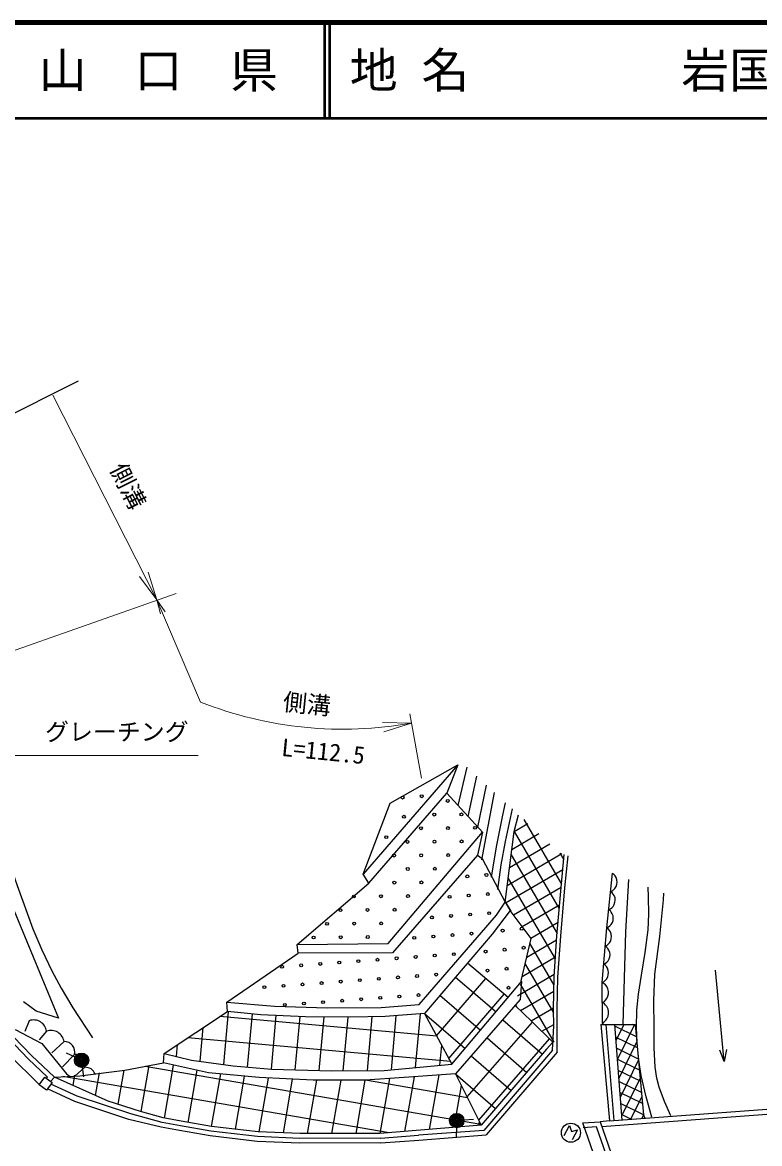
# Model space of a CAD drawing. Units: millimetres, scale not verified. Extents: x 40000 to 680000, y 20000 to 380000.
# Drawn here: x 336172 to 413200, y 262807 to 380000 of the extents above; entities that cross this region are included whole.
import ezdxf
from ezdxf.enums import TextEntityAlignment as Align

# ---------------------------------------------------------------- set-up
doc = ezdxf.new("R2010")
doc.units = ezdxf.units.MM
doc.header["$LTSCALE"] = 1000
doc.linetypes.add('CHAIN', pattern=[18.5, 12, -1.5, 3.5, -1.5])
for name, color, linetype, lineweight in [('M-BGD', 7, 'Continuous', 25), ('M-BGD-EXST', 7, 'Continuous', 25), ('M-BMK', 2, 'CHAIN', 13), ('M-STR-HTXT', 7, 'Continuous', 13), ('M-STR-STR1', 1, 'Continuous', 25), ('M-TTL', 2, 'Continuous', 140), ('M-TTL-LINE', 7, 'Continuous', 50), ('M-TTL-TXT', 7, 'Continuous', 25)]:
    doc.layers.add(name, color=color, linetype=linetype, lineweight=lineweight)
doc.styles.add('ＭＳ ゴシック', font='')
doc.styles.get('ＭＳ ゴシック').set_extended_font_data('MS Gothic')

msp = doc.modelspace()

# ---------------------------------------------------------------- linework, layer by layer
at = {"layer": 'M-BGD'}
for p, q in [((267174, 304907), (342048, 342545)), ((381667, 302393), (371791, 290981)), ((374604, 298375), (381667, 302393)), ((381667, 302393), (380513, 299437)), ((381688, 298156), (382643, 302158)), ((382763, 296984), (383661, 301215)), ((383759, 295898), (384669, 300280)), ((372377, 290037), (380513, 299437)), ((380513, 299437), (384259, 295354)), ((384185, 292449), (385505, 299506)), ((371791, 290981), (374604, 298375)), ((387552, 295422), (388014, 297181)), ((388554, 296681), (392496, 289930)), ((374386, 283712), (384259, 295354)), ((384259, 295354), (383738, 292952)), ((386620, 288037), (387552, 295422)), ((387552, 295422), (389000, 296268)), ((387552, 295422), (392268, 287344)), ((387316, 293547), (390150, 295202)), ((386842, 289797), (392536, 293121)), ((387079, 291672), (391300, 294137)), ((392320, 293205), (392743, 292481)), ((392462, 289580), (392796, 293020)), ((383738, 292952), (374850, 282730)), ((383738, 292952), (384197, 292594)), ((384197, 292594), (386620, 288037)), ((387243, 292976), (392044, 284753)), ((392860, 289543), (393183, 292869)), ((372377, 290037), (371791, 290981)), ((386668, 287958), (392643, 291447)), ((397230, 285367), (397828, 291061)), ((398002, 290902), (397825, 291036)), ((398104, 290777), (398002, 290902)), ((398201, 290614), (398104, 290777)), ((364889, 283624), (372377, 290037)), ((386935, 290530), (391855, 282103)), ((387495, 286704), (392464, 289605)), ((392024, 284514), (392462, 289580)), ((392423, 284483), (392860, 289543)), ((397953, 289341), (398082, 289480)), ((398082, 289480), (398220, 289695)), ((398291, 290375), (398201, 290614)), ((398220, 289695), (398281, 289918)), ((398281, 289918), (398305, 290145)), ((398305, 290145), (398291, 290375)), ((397627, 289146), (397828, 289239)), ((397804, 289013), (397627, 289146)), ((397906, 288887), (397804, 289013)), ((397828, 289239), (397953, 289341)), ((398003, 288724), (397906, 288887)), ((398093, 288486), (398003, 288724)), ((398107, 288255), (398093, 288486)), ((335311, 287129), (339946, 275918)), ((387150, 287164), (385266, 284692)), ((385706, 286687), (386620, 288037)), ((386620, 288037), (387150, 287164)), ((386626, 288083), (387207, 287088)), ((389337, 284247), (387150, 287164)), ((388401, 285496), (392306, 287776)), ((397429, 287256), (397630, 287350)), ((397606, 287123), (397429, 287256)), ((397707, 286998), (397606, 287123)), ((397630, 287350), (397755, 287451)), ((397755, 287451), (397884, 287591)), ((397884, 287591), (398021, 287805)), ((398021, 287805), (398083, 288028)), ((398083, 288028), (398107, 288255)), ((377630, 277331), (385706, 286687)), ((397805, 286835), (397707, 286998)), ((397894, 286596), (397805, 286835)), ((397823, 285916), (397885, 286139)), ((397885, 286139), (397908, 286365)), ((397908, 286365), (397894, 286596)), ((389306, 284288), (392148, 285947)), ((396758, 279660), (397230, 285367)), ((397408, 285211), (397228, 285340)), ((397230, 285367), (397431, 285460)), ((397512, 285088), (397408, 285211)), ((397431, 285460), (397557, 285562)), ((397614, 284927), (397512, 285088)), ((397557, 285562), (397686, 285701)), ((397708, 284690), (397614, 284927)), ((397686, 285701), (397823, 285916)), ((364889, 283624), (374386, 283712)), ((364970, 282703), (364889, 283624)), ((385266, 284692), (378178, 276413)), ((385266, 284692), (385281, 284668)), ((388275, 279810), (389337, 284247)), ((388870, 282296), (391996, 284121)), ((389200, 283675), (391709, 279377)), ((391724, 280235), (392024, 284514)), ((392124, 280218), (392423, 284483)), ((397270, 283545), (397393, 283649)), ((397393, 283649), (397520, 283791)), ((397520, 283791), (397652, 284009)), ((397652, 284009), (397709, 284233)), ((397727, 284460), (397708, 284690)), ((397709, 284233), (397727, 284460)), ((357515, 277600), (364970, 282703)), ((374850, 282730), (364970, 282703)), ((397072, 283447), (397270, 283545)), ((397252, 283317), (397072, 283447)), ((397356, 283194), (397252, 283317)), ((397457, 283034), (397356, 283194)), ((397552, 282797), (397457, 283034)), ((397571, 282567), (397552, 282797)), ((397552, 282339), (397571, 282567)), ((386918, 278081), (382682, 281673)), ((388387, 280277), (391869, 282310)), ((388695, 281565), (391671, 276468)), ((396915, 281553), (397114, 281651)), ((397095, 281424), (396915, 281553)), ((397199, 281301), (397095, 281424)), ((397114, 281651), (397237, 281755)), ((397300, 281140), (397199, 281301)), ((397237, 281755), (397363, 281897)), ((397363, 281897), (397495, 282115)), ((397495, 282115), (397552, 282339)), ((381430, 280211), (385661, 276588)), ((387903, 278258), (391742, 280499)), ((391665, 276846), (391724, 280235)), ((392065, 276847), (392124, 280218)), ((397206, 280004), (397339, 280222)), ((397395, 280903), (397300, 281140)), ((397339, 280222), (397395, 280446)), ((397414, 280673), (397395, 280903)), ((397395, 280446), (397414, 280673)), ((409498, 271373), (408587, 280942)), ((379454, 274060), (384588, 280056)), ((381054, 271110), (388316, 279744)), ((388316, 279744), (388172, 277866)), ((388190, 279455), (391714, 273419)), ((388275, 279810), (388316, 279744)), ((396758, 279660), (396957, 279758)), ((396796, 275438), (396758, 279660)), ((396970, 279514), (396759, 279638)), ((396957, 279758), (397080, 279862)), ((397097, 279389), (396970, 279514)), ((397080, 279862), (397206, 280004)), ((397224, 279222), (397097, 279389)), ((397353, 278972), (397224, 279222)), ((397397, 278720), (397353, 278972)), ((379804, 278312), (384052, 274675)), ((380731, 271707), (386495, 278440)), ((388172, 277866), (381437, 270102)), ((388220, 276706), (391698, 278736)), ((396986, 277666), (397111, 277793)), ((397111, 277793), (397236, 277962)), ((397236, 277962), (397359, 278216)), ((397359, 278216), (397399, 278468)), ((397399, 278468), (397397, 278720)), ((337622, 276639), (336274, 277609)), ((339946, 275918), (337622, 276639)), ((350971, 272238), (357598, 276604)), ((357209, 271072), (357709, 276594)), ((357515, 277600), (362526, 277161)), ((357598, 276604), (357515, 277600)), ((361093, 276272), (357598, 276604)), ((362526, 277161), (368021, 276995)), ((368021, 276995), (373657, 277038)), ((373657, 277038), (377630, 277331)), ((387661, 277246), (387648, 277262)), ((387661, 277246), (387672, 277290)), ((389406, 275559), (387661, 277246)), ((387685, 277345), (387848, 277065)), ((389340, 275623), (391667, 276982)), ((391702, 275098), (391665, 276846)), ((392042, 272365), (392065, 276847)), ((396777, 277538), (396986, 277666)), ((396988, 277414), (396777, 277538)), ((397115, 277289), (396988, 277414)), ((397243, 277122), (397115, 277289)), ((397371, 276872), (397243, 277122)), ((397415, 276620), (397371, 276872)), ((397418, 276368), (397415, 276620)), ((336882, 275647), (336408, 274524)), ((379471, 274028), (356808, 276084)), ((359694, 270802), (360198, 276357)), ((365762, 276070), (361093, 276272)), ((362184, 270576), (362694, 276202)), ((364688, 270508), (365195, 276094)), ((370433, 276008), (365762, 276070)), ((367192, 270441), (367701, 276044)), ((369700, 270418), (370208, 276011)), ((374078, 276079), (370433, 276008)), ((372213, 270444), (372722, 276053)), ((378178, 276413), (374078, 276079)), ((374731, 270531), (375243, 276174)), ((377263, 270763), (377772, 276380)), ((378178, 276413), (382443, 272761)), ((378178, 276413), (381054, 271110)), ((382645, 267682), (389458, 275502)), ((386364, 275757), (390508, 272147)), ((389406, 275559), (391603, 273420)), ((396816, 275437), (396795, 275447)), ((396796, 275438), (397005, 275566)), ((396808, 275248), (396796, 275438)), ((396829, 275425), (396816, 275437)), ((396842, 275410), (396829, 275425)), ((396855, 275387), (396842, 275410)), ((397005, 275566), (397130, 275693)), ((397130, 275693), (397254, 275863)), ((397254, 275863), (397378, 276116)), ((397378, 276116), (397418, 276368)), ((333934, 274620), (336776, 271657)), ((334310, 274951), (337130, 272011)), ((335404, 274726), (338187, 273259)), ((338699, 274556), (337933, 273651)), ((354729, 271409), (355048, 274924)), ((390460, 274540), (391688, 275257)), ((391553, 272562), (391702, 275098)), ((396607, 275247), (400208, 275267)), ((396607, 275247), (397502, 265167)), ((396808, 275248), (396827, 275261)), ((396827, 275261), (396838, 275274)), ((396838, 275274), (396849, 275291)), ((396849, 275291), (396860, 275315)), ((396861, 275363), (396855, 275387)), ((396860, 275315), (396862, 275339)), ((396862, 275339), (396861, 275363)), ((397147, 275250), (397984, 265203)), ((398052, 275255), (398807, 265264)), ((400326, 273979), (398065, 275087)), ((399023, 275261), (398181, 273541)), ((400140, 275267), (398329, 271570)), ((400219, 275145), (399972, 275266)), ((400208, 275267), (401078, 265816)), ((338187, 273259), (340793, 270096)), ((340516, 273464), (339241, 272276)), ((352265, 271919), (352378, 273165)), ((380904, 271388), (353459, 273877)), ((379794, 270995), (379983, 273084)), ((383852, 265262), (391254, 273759)), ((384722, 273872), (388876, 270252)), ((390939, 272691), (391603, 273420)), ((391580, 273456), (391712, 273534)), ((400434, 272813), (398152, 273931)), ((400373, 273470), (398477, 269599)), ((334734, 272114), (337928, 268984)), ((337130, 272011), (339521, 269732)), ((341611, 272121), (340349, 270821)), ((341669, 271843), (340765, 272270)), ((350910, 271236), (350971, 272238)), ((350971, 272238), (353853, 271528)), ((383079, 271987), (387245, 268358)), ((390939, 272691), (384119, 264727)), ((391553, 272562), (384381, 264187)), ((392042, 272365), (384625, 263704)), ((400541, 271647), (398239, 272775)), ((409498, 271373), (409031, 272584)), ((409728, 272651), (409498, 271373)), ((336776, 271657), (338788, 269740)), ((342705, 270779), (341648, 269863)), ((342431, 270778), (342542, 269784)), ((346886, 270478), (350910, 271236)), ((348596, 266143), (349429, 270957)), ((384081, 264804), (348991, 270875)), ((355617, 270204), (350910, 271236)), ((351016, 265467), (351974, 271003)), ((353853, 271528), (358201, 270937)), ((358201, 270937), (362184, 270576)), ((373987, 270463), (381054, 271110)), ((400649, 270481), (398325, 271619)), ((400549, 271557), (398625, 267628)), ((337914, 268964), (338496, 269765)), ((338496, 269765), (339283, 269193)), ((338679, 269631), (338785, 269743)), ((339120, 269311), (339521, 269732)), ((339521, 269732), (342165, 269895)), ((345142, 267248), (339521, 269732)), ((374493, 263925), (340410, 269822)), ((340793, 270096), (341165, 269834)), ((341458, 268876), (341643, 269947)), ((342165, 269895), (346886, 270478)), ((343815, 267835), (344225, 270209)), ((346192, 266911), (346808, 270470)), ((353477, 265024), (354419, 270467)), ((360893, 269710), (355617, 270204)), ((355940, 264598), (356890, 270085)), ((358428, 264310), (359386, 269851)), ((366537, 269424), (360893, 269710)), ((360917, 264031), (361890, 269660)), ((362184, 270576), (368519, 270405)), ((368519, 270405), (373987, 270463)), ((376068, 269722), (371973, 269420)), ((373571, 263849), (374568, 269611)), ((381437, 270102), (376068, 269722)), ((376145, 264063), (377137, 269798)), ((378719, 264277), (379706, 269980)), ((381437, 270102), (385614, 266463)), ((381437, 270102), (384119, 264727)), ((400756, 269315), (398412, 270463)), ((400726, 269643), (398773, 265657)), ((338701, 268392), (337914, 268964)), ((339283, 269193), (338701, 268392)), ((341634, 267206), (338800, 268529)), ((341880, 267777), (339152, 269012)), ((363435, 263923), (364405, 269532)), ((365959, 263848), (366924, 269424)), ((371973, 269420), (366537, 269424)), ((368496, 263846), (369461, 269422)), ((371033, 263845), (371998, 269421)), ((382695, 267580), (372038, 269424)), ((381293, 264492), (382051, 268872)), ((400864, 268148), (398499, 269307)), ((347278, 265309), (341634, 267206)), ((347495, 265901), (341880, 267777)), ((348525, 266164), (345142, 267248)), ((400971, 266982), (398586, 268150)), ((400902, 267730), (399725, 265326)), ((350884, 265491), (348525, 266164)), ((401078, 265816), (398673, 266994)), ((350657, 264516), (347278, 265309)), ((350770, 265004), (347495, 265901)), ((352680, 264655), (350770, 265004)), ((352767, 265147), (350884, 265491)), ((355940, 264598), (352767, 265147)), ((382303, 265278), (383298, 265370)), ((383868, 264706), (383935, 265095)), ((394740, 264961), (396560, 265096)), ((398470, 254208), (394740, 264961)), ((396560, 265096), (400276, 254343)), ((399805, 265339), (398760, 265838)), ((401078, 265816), (400880, 265411)), ((401078, 265816), (401209, 265444)), ((352592, 264163), (350657, 264516)), ((355798, 263608), (352592, 264163)), ((355869, 264103), (352680, 264655)), ((360752, 263538), (355869, 264103)), ((360792, 264037), (355940, 264598)), ((365187, 263848), (360792, 264037)), ((373510, 263844), (365187, 263848)), ((384119, 264727), (373510, 263844)), ((384381, 264187), (377557, 263678)), ((377595, 263179), (384625, 263704)), ((381523, 264459), (381479, 263460)), ((396162, 264565), (394778, 264462)), ((399540, 254790), (396162, 264565)), ((360713, 263039), (355798, 263608)), ((365165, 262848), (360713, 263039)), ((365176, 263348), (360752, 263538)), ((373627, 262883), (365165, 262848)), ((373599, 263382), (365176, 263348)), ((373599, 263382), (377557, 263678)), ((373627, 262883), (377595, 263179))]:
    msp.add_line(p, q, dxfattribs=at)
for points in [[(319917, 331420), (320140, 330865), (320633, 329931), (322230, 327857), (323667, 325791), (324051, 324890), (324341, 323944), (324970, 320547), (325699, 317299), (326465, 314818), (327381, 312205), (330869, 303202), (334170, 293978), (335613, 289773), (337274, 285256), (338203, 283044), (339229, 280881), (340213, 279058), (341446, 277000), (343481, 273850)], [(385172, 290661), (385694, 293820), (386355, 297152), (386656, 298439)], [(385863, 289382), (386212, 291959), (386644, 294397), (387366, 297782)], [(398959, 275260), (399241, 284930), (399529, 290398)], [(401933, 265558), (401344, 267678), (400834, 269938), (400581, 271524), (400402, 273324), (400341, 274930), (400389, 276736), (400553, 278436), (400856, 280417), (401258, 282787), (401554, 285163), (401627, 286784), (401595, 288587), (401547, 289613)], [(403925, 265709), (403272, 267190), (402720, 268691), (402465, 269648), (402281, 270801), (402185, 272801), (402186, 274929), (402167, 277738), (402257, 280527), (402768, 284459), (403166, 288289), (403189, 288973)]]:
    msp.add_lwpolyline(points, dxfattribs=at)
for centre, radius in [((375898, 298969), 150), ((377893, 299113), 150), ((380612, 298619), 150), ((376042, 296974), 150), ((379211, 297192), 150), ((382039, 297218), 150), ((377810, 295765), 150), ((380638, 295791), 150), ((383467, 295817), 150), ((374191, 294836), 150), ((376409, 294338), 150), ((379237, 294364), 150), ((382066, 294390), 150), ((375008, 292910), 150), ((377836, 292937), 150), ((380664, 292963), 150), ((376435, 291509), 150), ((379263, 291535), 150), ((382661, 290735), 150), ((384656, 290882), 150), ((375034, 290082), 150), ((377862, 290108), 150), ((370804, 288629), 150), ((373633, 288655), 150), ((376461, 288681), 150), ((380813, 288594), 150), ((382808, 288741), 150), ((384803, 288887), 150), ((369403, 287202), 150), ((372232, 287228), 150), ((375060, 287254), 150), ((370831, 285801), 150), ((373659, 285827), 150), ((378965, 286453), 150), ((380960, 286600), 150), ((382955, 286746), 150), ((384949, 286893), 150), ((368002, 285775), 150), ((383101, 284752), 150), ((386354, 285066), 150), ((388344, 285270), 150), ((366601, 284347), 150), ((369429, 284373), 150), ((372258, 284399), 150), ((377117, 284312), 150), ((379112, 284458), 150), ((381106, 284605), 150), ((377264, 282317), 150), ((379258, 282464), 150), ((381253, 282610), 150), ((384569, 282872), 150), ((386559, 283076), 150), ((388548, 283281), 150), ((363301, 281291), 150), ((365296, 281438), 150), ((367291, 281584), 150), ((369285, 281731), 150), ((371280, 281877), 150), ((373275, 282024), 150), ((375269, 282171), 150), ((373421, 280029), 150), ((375416, 280176), 150), ((377410, 280323), 150), ((379405, 280469), 150), ((384773, 280883), 150), ((386763, 281087), 150), ((361453, 279150), 150), ((363448, 279297), 150), ((365443, 279443), 150), ((367437, 279590), 150), ((369432, 279736), 150), ((371427, 279883), 150), ((386967, 279097), 150), ((369578, 277742), 150), ((371573, 277888), 150), ((373568, 278035), 150), ((375562, 278181), 150), ((377557, 278328), 150), ((363595, 277302), 150), ((365589, 277448), 150), ((367584, 277595), 150), ((342348, 271523), 750), ((342348, 271523), 660), ((342348, 271523), 570), ((342348, 271523), 480), ((342348, 271523), 390), ((342348, 271523), 300), ((342348, 271523), 210), ((342348, 271523), 120), ((342348, 271523), 30), ((381556, 265208), 750), ((381556, 265208), 660), ((381556, 265208), 570), ((381556, 265208), 480), ((381556, 265208), 390), ((381556, 265208), 300), ((381556, 265208), 210), ((381556, 265208), 120), ((381556, 265208), 30)]:
    msp.add_circle(centre, radius, dxfattribs=at)
for centre, radius, start, end in [((337341, 274353), 1373, 8.48538, 109.50885), ((339158, 273261), 1373, 8.48538, 109.50885), ((340560, 272382), 1082, 346.05664, 92.31686), ((341654, 271040), 1082, 346.05664, 92.31686), ((342748, 269698), 1082, 21.34524, 92.31686)]:
    msp.add_arc(centre, radius, start, end, dxfattribs=at)
at = {"layer": 'M-BGD-EXST'}
for p, q in [((392781, 263637), (393342, 264698)), ((393342, 264698), (393561, 264084)), ((393561, 264084), (394191, 264249)), ((394191, 264249), (393630, 263188))]:
    msp.add_line(p, q, dxfattribs=at)
msp.add_circle((393486, 263943), 1000, dxfattribs=at)
at = {"layer": 'M-BMK'}
msp.add_arc((349679, 282145), 25000, 203.68722, 274.29167, dxfattribs=at)
at = {"layer": 'M-STR-HTXT'}
for p, q in [((339343, 341026), (350225, 319640)), ((350225, 319640), (349310, 322541)), ((350225, 319640), (348419, 322087)), ((333030, 313538), (352229, 320290)), ((350225, 319640), (354786, 308960)), ((350228, 319641), (351071, 318376)), ((350228, 319641), (350615, 318171)), ((376667, 307737), (377870, 301016)), ((376843, 306753), (373803, 306829)), ((376843, 306753), (373942, 305839))]:
    msp.add_line(p, q, dxfattribs=at)
msp.add_lwpolyline([(315360, 306903), (335319, 303384), (354533, 303384)], dxfattribs=at)
msp.add_arc((369699, 346674), 40555, 248.4262, 280.14635, dxfattribs=at)
at = {"layer": 'M-STR-STR1'}
for p, q in [((396729, 264608), (423050, 266573)), ((397502, 265167), (422881, 267061)), ((397502, 265167), (396560, 265096))]:
    msp.add_line(p, q, dxfattribs=at)
at = {"layer": 'M-TTL'}
msp.add_line((680000, 380000), (40000, 380000), dxfattribs=at)
at = {"layer": 'M-TTL-LINE'}
for p, q in [((367750, 380000), (367750, 370000)), ((368250, 380000), (368250, 370000)), ((40000, 370000), (680000, 370000))]:
    msp.add_line(p, q, dxfattribs=at)

# ---------------------------------------------------------------- texts
at = {"layer": 'M-STR-HTXT', "style": 'ＭＳ ゴシック'}
for s, rotation, p in [('側溝', 296.97, (344775, 333095)), ('側溝', 354.286, (363273, 307564)), ('L=112.5', 354.286, (363122, 302787))]:
    msp.add_text(s, height=1833, rotation=rotation, dxfattribs=at).set_placement(p, align=Align.BOTTOM_LEFT)
msp.add_text('グレーチング', height=1833, dxfattribs=at).set_placement((338533, 304384), align=Align.BOTTOM_LEFT)
at = {"layer": 'M-TTL-TXT', "style": 'ＭＳ ゴシック'}
for s, p in [('地 名', (370380, 375000)), ('岩国市美川町小川\u3000岩国市本郷町波野', (405024, 375000))]:
    msp.add_text(s, height=3666, dxfattribs=at).set_placement(p, align=Align.MIDDLE_LEFT)
msp.add_text('山\u3000口\u3000県', height=3666, dxfattribs=at).set_placement((350375, 375000), align=Align.MIDDLE_CENTER)

doc.saveas('drawing.dxf')
